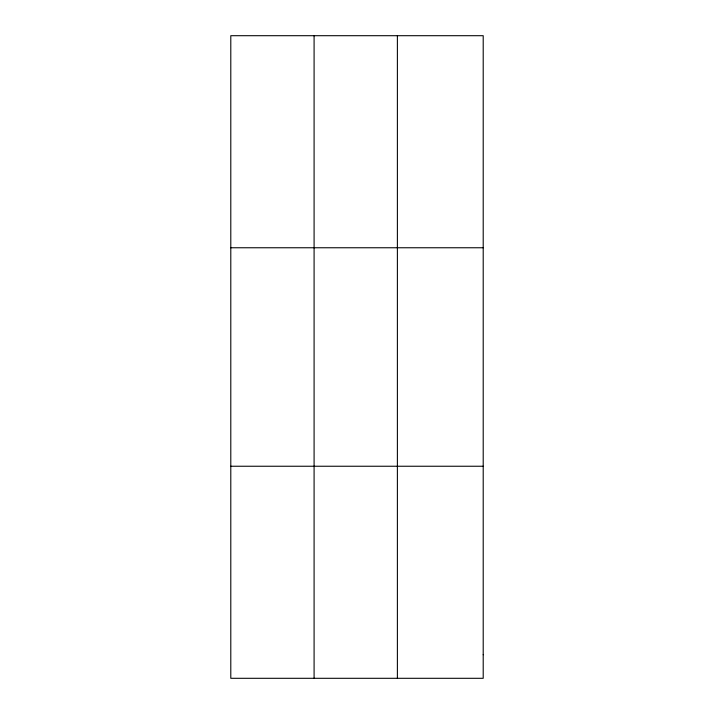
<?xml version="1.0" encoding="UTF-8"?>
<svg xmlns="http://www.w3.org/2000/svg" width="714" height="714" viewBox="0 0 714 714"><rect width="100%" height="100%" fill="white"/><g stroke="black" fill="none" stroke-linecap="round" stroke-linejoin="round"><path stroke-width="1.07" d="M314.089 678.3L314.089 35.7M397.386 678.3L397.386 35.7M230.792 247.758L483.208 247.758M230.792 466.242L483.208 466.242M483.208 654.738L483.208 678.3L230.792 678.3L230.792 35.7L483.208 35.7L483.208 654.738"/></g></svg>
